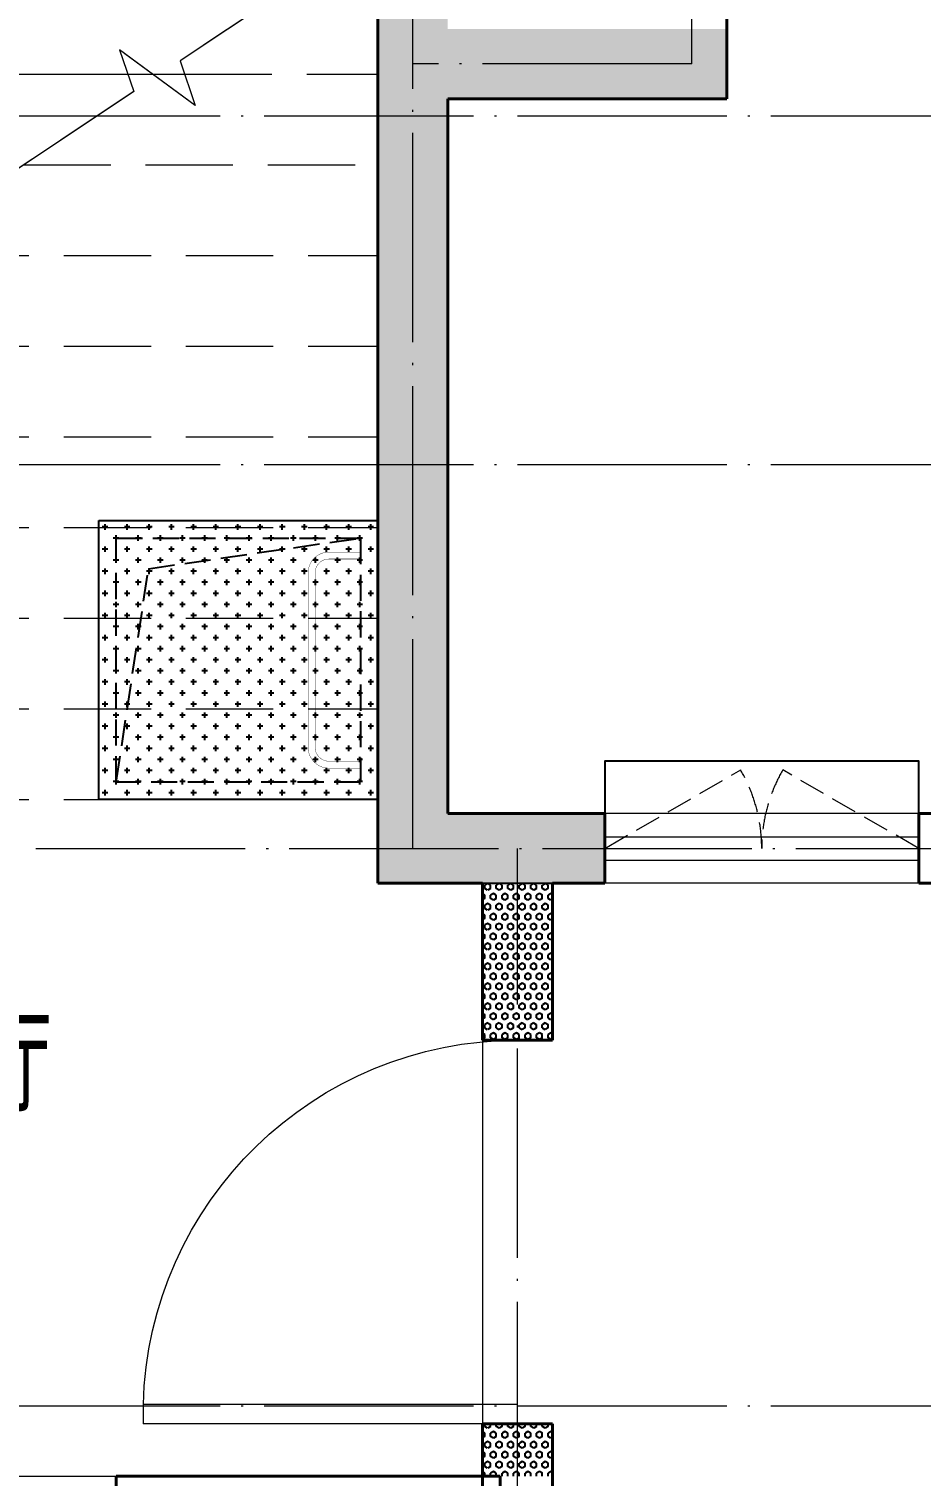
# Model space of a CAD drawing. Extents: x 27938 to 1042331, y -235042 to 1535213.
# Drawn here: x 694917 to 697473, y 679657 to 683807 of the extents above; entities that cross this region are included whole.
import ezdxf

# ---------------------------------------------------------------- set-up
doc = ezdxf.new("R2010")
doc.units = 0
doc.header["$LTSCALE"] = 1000
doc.header["$MEASUREMENT"] = 0
for name, pattern in [('#P_--_20B1_001_t3$0$DASH', [0.35, 0.25, -0.1]), ('__DASH', [0.35, 0.25, -0.1]), ('DASH', [0.35, 0.25, -0.1]), ('DOTE', [2.42, 2, -0.2, 0.02, -0.2])]:
    doc.linetypes.add(name, pattern=pattern)
for name, color, linetype in [('COLUMN', 9, 'Continuous'), ('PUB_TEXT', 4, 'Continuous'), ('保温', 6, 'Continuous'), ('看线', 251, 'Continuous')]:
    doc.layers.add(name, color=color, linetype=linetype)
for name, color, linetype, lineweight in [('DOTE', 19, 'DOTE', 9), ('PUB_HATCH', 8, 'Continuous', 9), ('STAIR', 2, 'Continuous', 18), ('WALL', 9, 'Continuous', 40), ('WINDOW', 8, 'Continuous', 15)]:
    doc.layers.add(name, color=color, linetype=linetype, lineweight=lineweight)
doc.styles.get("Standard").update_dxf_attribs({"font": 'gbenor.shx', "bigfont": 'gbcbig.shx'})
pattern_1 = [(90, (0, 0), (-16.49778, 1e-15), [9.525, -19.05]), (210, (0, 0), (8.24889, -14.2874966), [9.525, -19.05]), (150, (6e-16, 9.525), (-8.24889, -14.2874966), [9.525, -19.05])]

# ---------------------------------------------------------------- blocks, each defined once
blk = doc.blocks.new('HFHFHFHFTF')
at = {"layer": 'PUB_HATCH'}
blk.add_hatch(color=256, dxfattribs=at).paths.add_polyline_path([(549816.6, 372523.7), (550466.6, 372523.7), (550466.6, 372723.7), (550016.6, 372723.7), (550016.6, 374773.7), (550816.1, 374773.7), (550816.1, 374973.7), (550016.6, 374973.7), (550016.6, 375123.7), (549816.6, 375123.7)])
at = {"layer": 'COLUMN', "color": 8}
for p, q in [((549816.6, 375123.7), (549816.6, 372523.7)), ((550816.1, 374773.7), (550816.1, 374973.7)), ((550016.6, 372723.7), (550016.6, 374773.7)), ((550016.6, 374773.7), (550816.1, 374773.7)), ((550466.6, 372723.7), (550016.6, 372723.7)), ((550466.6, 372523.7), (550466.6, 372723.7)), ((549816.6, 372523.7), (550466.6, 372523.7))]:
    blk.add_line(p, q, dxfattribs=at)
blk = doc.blocks.new('VDVDVDCZSCCS')
at = {"layer": '保温', "linetype": 'Continuous', "ltscale": 10}
h = blk.add_hatch(dxfattribs=at)
h.set_pattern_fill('HEX', color=251, scale=10, angle=90, style=0)
h.set_pattern_definition(pattern_1)
h.paths.add_polyline_path([(550316.4, 372073.8), (550116.4, 372073.8), (550116.5, 372523.8), (550316.5, 372523.8)])
h = blk.add_hatch(dxfattribs=at)
h.set_pattern_fill('HEX', color=251, scale=10, angle=90, style=0)
h.set_pattern_definition(pattern_1)
h.paths.add_polyline_path([(550316.4, 370823.8), (550116.4, 370823.8), (550116.5, 370973.8), (550316.5, 370973.8)])
blk = doc.blocks.new('A$C1F074C3D')
at = {"layer": 'STAIR', "color": 246, "linetype": '#P_--_20B1_001_t3$0$DASH'}
for p, q in [((0, 2496), (-566.8, 2118.7)), ((0, 0), (0, 2496)), ((-523.7, 1990.8), (-740.3, 2150.2)), ((-740.3, 2150.2), (-699.8, 2030.2)), ((-566.8, 2118.7), (-523.7, 1990.8)), ((-716.6, 2080), (-644.8, 2080)), ((-553.8, 2080), (0, 2080)), ((-699.8, 2030.2), (-1250, 1664)), ((-1015.6, 1820), (0, 1820)), ((-1250, 1560), (0, 1560)), ((-1250, 1300), (0, 1300)), ((-1250, 1040), (0, 1040)), ((-1250, 780), (0, 780)), ((-1250, 520), (0, 520)), ((-1250, 260), (0, 260)), ((-1250, 0), (0, 0))]:
    blk.add_line(p, q, dxfattribs=at)
at = {"layer": 'STAIR'}
for p, q in [((0, 2496), (-566.8, 2118.7)), ((-523.7, 1990.8), (-740.3, 2150.2)), ((-740.3, 2150.2), (-699.8, 2030.2)), ((-566.8, 2118.7), (-523.7, 1990.8)), ((-1250, 2080), (-716.6, 2080)), ((-644.8, 2080), (-553.8, 2080)), ((-699.8, 2030.2), (-1250, 1664))]:
    blk.add_line(p, q, dxfattribs=at)
blk = doc.blocks.new('HFTHFFGHFH')
at = {"layer": 'DOTE', "linetype": 'DOTE', "ltscale": 0.3}
for p, q in [((549916.6, 604248.8), (549916.6, 612948.8)), ((550716.6, 606498.8), (550716.6, 608448.8)), ((550716.6, 606498.8), (549916.6, 606498.8)), ((587116.6, 606348.8), (534316.6, 606348.8)), ((587116.6, 605348.8), (534316.6, 605348.8)), ((534316.6, 604248.8), (587116.6, 604248.8)), ((550216.6, 602348.8), (550216.6, 604248.8)), ((587116.6, 602648.8), (534316.6, 602648.8))]:
    blk.add_line(p, q, dxfattribs=at)
blk = doc.blocks.new('DBDBDBDB')
at = {"layer": '保温', "linetype": 'Continuous', "ltscale": 10}
h = blk.add_hatch(dxfattribs=at)
h.set_pattern_fill('CROSS', color=5, scale=20, angle=90, style=0)
h.set_pattern_definition([(90, (0, 0), (-31.75, 31.75), [15.875, -47.625]), (180, (7.938, 7.937), (-31.75, -31.75), [15.875, -47.625])])
h.paths.add_polyline_path([(286316.6, 682397.1), (287116.6, 682397.1), (287116.6, 681597.1), (286316.6, 681597.1)])
at = {"color": 6}
blk.add_lwpolyline([(286316.6, 682397.1), (287116.6, 682397.1), (287116.6, 681597.1), (286316.6, 681597.1)], close=True, dxfattribs=at)
at = {"color": 6, "linetype": '__DASH', "ltscale": 0.3}
blk.add_lwpolyline([(286366.6, 682347.1), (287066.6, 682347.1), (287066.6, 681647.1), (286366.6, 681647.1)], close=True, dxfattribs=at)
blk.add_lwpolyline([(286366.6, 681647.1), (286459.1, 682259.3), (287066.6, 682347.1)], dxfattribs=at)
at = {"color": 2, "linetype": '__DASH', "ltscale": 0.2, "const_width": 1}
for points in [[(287066.6, 682307.1), (286976.6, 682307.1, 0.414214), (286916.6, 682247.1), (286916.6, 681747.1, 0.414214), (286976.6, 681687.1), (287066.6, 681687.1)], [(287066.6, 682287.1), (286976.6, 682287.1, 0.414214), (286936.6, 682247.1), (286936.6, 681747.1, 0.414214), (286976.6, 681707.1), (287066.6, 681707.1)]]:
    blk.add_lwpolyline(points, format="xyb", dxfattribs=at)
blk = doc.blocks.new('$DorLib2D$00000001')
for p, q in [((0.45, 0.975), (0.5, 0.975)), ((0.45, 0), (0.45, 0.975)), ((0.5, 0), (0.5, 0.975)), ((0.5, 0), (0.45, 0))]:
    blk.add_line(p, q)
at = {"lineweight": 13}
blk.add_arc((0.475, 0), 0.975, 91.4693, 180, dxfattribs=at)
blk = doc.blocks.new('$WINLIB2D$00000001')
at = {"color": 0}
for points in [[(-0.5, 0.5), (-0.5, -0.5)], [(-0.5, 0.5), (0.5, 0.5)], [(0.5, -0.5), (0.5, 0.5)], [(0.5, 0.1667), (-0.5, 0.1667)], [(0.5, -0.1667), (-0.5, -0.1667)], [(-0.5, -0.5), (0.5, -0.5)]]:
    blk.add_lwpolyline(points, dxfattribs=at)

msp = doc.modelspace()

# ---------------------------------------------------------------- linework, layer by layer
at = {"layer": 'WALL', "color": 8}
for p, q in [((695916.6, 685757.2), (695916.6, 683707.2)), ((696916.6, 683607.2), (696916.6, 683957.2)), ((695916.6, 683707.2), (695916.6, 681557.2)), ((696116.6, 683607.2), (696916.6, 683607.2)), ((696116.6, 683607.2), (696116.6, 681557.2)), ((695916.6, 681557.2), (695916.6, 681557.2)), ((695916.6, 681557.2), (695916.6, 681357.2)), ((696116.6, 681557.2), (696316.6, 681557.2)), ((696566.6, 681557.2), (696316.6, 681557.2)), ((696566.6, 681357.2), (696566.6, 681557.2)), ((697616.6, 681557.2), (697466.6, 681557.2)), ((697466.6, 681557.2), (697466.6, 681357.2)), ((695916.6, 681357.2), (696016.6, 681357.2)), ((696016.6, 681357.2), (696216.6, 681357.2)), ((696216.6, 681357.2), (696216.6, 680907.2)), ((696416.6, 680907.2), (696416.6, 681357.2)), ((696416.6, 681357.2), (696566.6, 681357.2)), ((697466.6, 681357.2), (697616.6, 681357.2)), ((696216.6, 680907.2), (696416.6, 680907.2)), ((696416.6, 679807.2), (696216.6, 679807.2)), ((696216.6, 679807.2), (696216.6, 679557.2)), ((696416.6, 679557.2), (696416.6, 679807.2)), ((695866.6, 679657.2), (695166.6, 679657.2)), ((695166.6, 679657.2), (695166.6, 679457.2)), ((695866.6, 679657.2), (696266.6, 679657.2)), ((696266.6, 679657.2), (696266.6, 679457.2))]:
    msp.add_line(p, q, dxfattribs=at)
at = {"layer": 'WINDOW'}
for p, q in [((696216.6, 680907.2), (696216.6, 679807.2)), ((694066.6, 679657.2), (695166.6, 679657.2))]:
    msp.add_line(p, q, dxfattribs=at)
at = {"layer": 'WINDOW', "color": 8, "linetype": 'DASH', "ltscale": 0.3}
for points in [[(696566.6, 681457.2), (696956.3, 681682.1, -0.131605), (697016.6, 681457.2)], [(697466.6, 681457.2), (697076.8, 681682.1, 0.131605), (697016.6, 681457.2)]]:
    msp.add_lwpolyline(points, format="xyb", dxfattribs=at)
at = {"layer": '看线', "color": 8, "ltscale": 0.5}
msp.add_lwpolyline([(697466.6, 681557.2), (697466.6, 681707.2), (696566.6, 681707.2), (696566.6, 681557.2)], dxfattribs=at)

# ---------------------------------------------------------------- block references
msp.add_blockref('HFTHFFGHFH', (146100, 77208.4))
at = {"color": 8}
for name, p in [('A$C1F074C3D', (695916.6, 681597.1)), ('HFHFHFHFTF', (146100, 308833.4)), ('VDVDVDCZSCCS', (146100, 308833.4)), ('DBDBDBDB', (408800, 0))]:
    msp.add_blockref(name, p, dxfattribs=at)
at = {"layer": 'WINDOW'}
for name, p, xscale, yscale, zscale, rotation in [('$WINLIB2D$00000001', (697016.6, 681457.2), -900, -200, -900, 359.9999531651407), ('$DorLib2D$00000001', (696316.6, 680357.2), 1100, -1100, 1100, 269.9999531651777)]:
    msp.add_blockref(name, p, dxfattribs=dict(at, xscale=xscale, yscale=yscale, zscale=zscale, rotation=rotation))

# ---------------------------------------------------------------- texts
at = {"layer": 'PUB_TEXT', "color": 8}
msp.add_text('候梯厅', height=270.07, dxfattribs=at).set_placement((694398.4, 680701.3))

doc.saveas('drawing.dxf')
